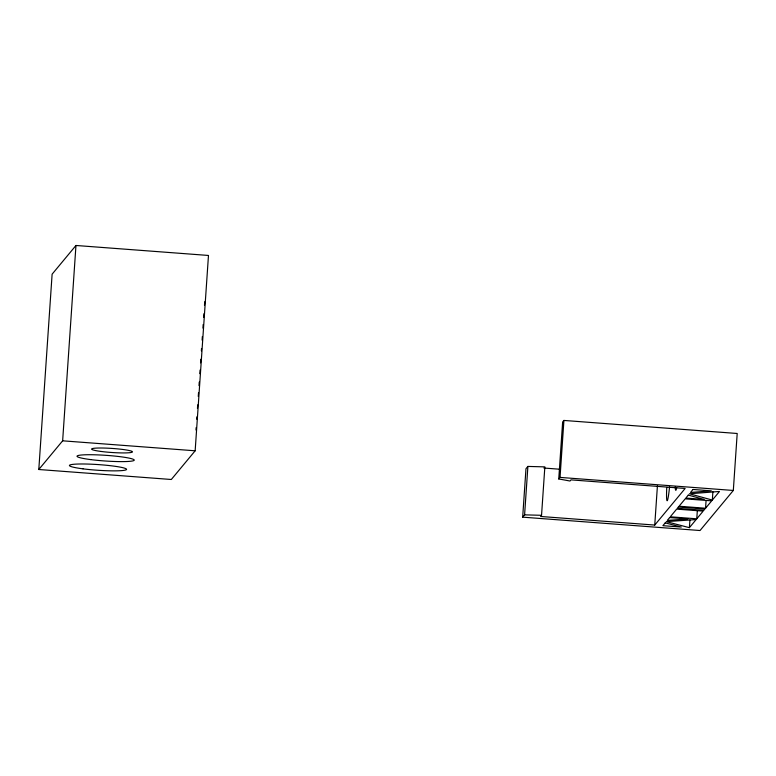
<?xml version="1.0" encoding="UTF-8"?>
<svg xmlns="http://www.w3.org/2000/svg" width="776" height="776" viewBox="0 0 776 776"><rect width="100%" height="100%" fill="white"/><g stroke="black" fill="none" stroke-linecap="round" stroke-linejoin="round"><path stroke-width="1.16" d="M38.8 469.509L52.118 274.18L75.961 245.478L208.472 255.459L195.154 450.798L171.312 479.49L38.8 469.509L62.643 440.816L75.961 245.478M195.979 430.02L196.144 427.625M196.716 419.224L196.881 416.828M197.453 408.438L197.696 404.839M198.268 396.449L198.511 392.85M199.005 385.653L199.248 382.054M199.82 373.663L200.062 370.065M200.557 362.877L200.8 359.278M201.372 350.888L201.537 348.482M202.109 340.092L202.352 336.493M202.924 328.102L203.176 324.504M203.661 317.306L203.913 313.717M204.486 305.317L204.728 301.719M522.675 517.155L525.973 468.733L527.893 466.425L544.849 466.88L541.541 515.303L540.581 516.467L654.75 525.061L685.15 488.463L570.981 479.869L570.03 481.023L558.759 478.947L562.639 421.969L563.919 420.437L737.2 433.483L733.32 490.461L700.03 530.522L522.675 517.155L524.595 514.847L527.893 466.425M558.759 478.947L560.029 477.405L563.919 420.437M654.75 525.061L657.418 485.892M689.398 527.67L696.13 519.571L666.264 521.627L689.398 527.67L689.922 519.998M696.77 518.804L703.163 511.112L676.662 509.114L670.27 516.806L696.77 518.804L697.343 510.492M705.549 508.241L711.689 500.85L685.189 498.852L679.048 506.243L705.549 508.241L706.073 500.559M712.329 500.074L719.488 491.46L689.408 493.769L712.329 500.074L712.892 491.771M524.595 514.847L541.541 515.303M543.889 468.035L559.593 469.218M560.029 477.405L733.32 490.461M62.643 440.816L195.154 450.798M669.562 486.804A20.496 1.455 -85.7 0 1 667.156 500.724A20.496 1.455 -85.7 0 1 666.759 487.415M676.691 487.697A20.496 1.455 -85.7 0 1 675.227 486.911M665.226 522.869L662.898 525.672L681.25 527.059L665.226 522.869M669.63 517.573L667.302 520.376L687.972 518.96L669.63 517.573M678.408 507.009L677.303 508.338L703.803 510.336L704.909 509.007L678.408 507.009M688.302 495.098L685.829 498.076L704.172 499.463L688.302 495.098M692.978 489.462L690.504 492.45L711.33 490.849L692.978 489.462M90.676 459.596A28.693 2.852 3.9 0 0 134.238 460.178A28.693 2.852 3.9 0 0 91.956 454.736A28.693 2.852 3.9 0 0 90.676 459.596M82.993 468.84A28.693 2.852 3.9 0 0 126.566 469.422A28.693 2.852 3.9 0 0 84.274 463.99A28.693 2.852 3.9 0 0 82.993 468.84M101.346 451.486A20.496 2.037 3.9 0 0 132.463 451.904A20.496 2.037 3.9 0 0 102.267 448.014A20.496 2.037 3.9 0 0 101.346 451.486"/></g></svg>
